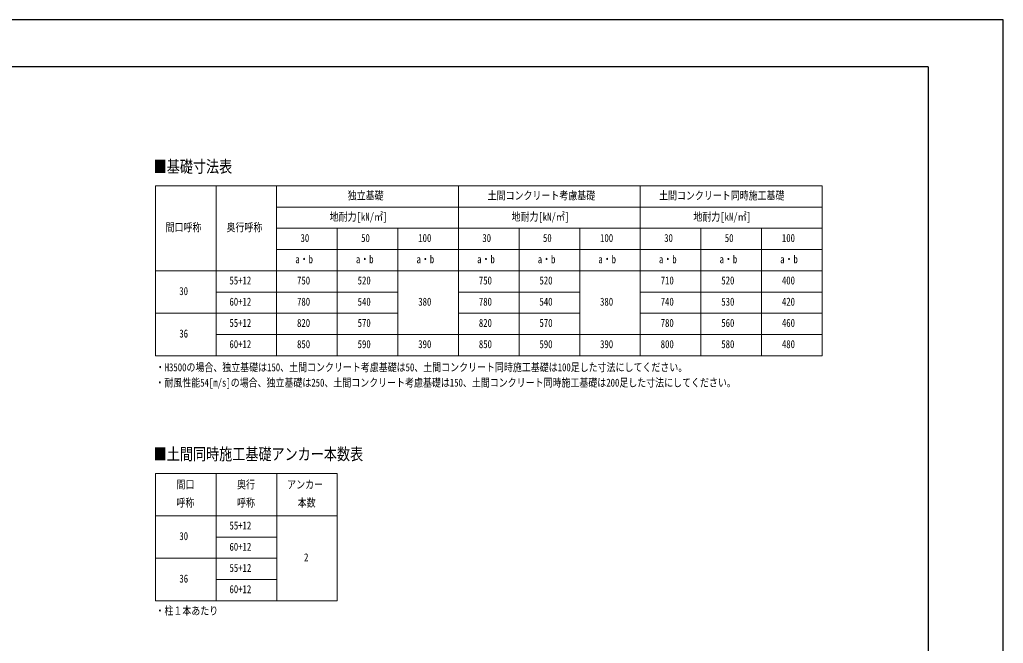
# Model space of a CAD drawing. Units: millimetres, scale not verified. Extents: x -16820 to 16820, y -11880 to 11880.
# Drawn here: x 591 to 16820, y 1598 to 11880 of the extents above; entities that cross this region are included whole.
import ezdxf
from ezdxf.enums import TextEntityAlignment as Align

# ---------------------------------------------------------------- set-up
doc = ezdxf.new("R2010")
doc.units = ezdxf.units.MM
doc.header["$LTSCALE"] = 50
doc.layers.add('0-1_TABLE1', color=7, linetype='Continuous', lineweight=18)
doc.layers.add('0-2_USER1', color=3, linetype='Continuous')
doc.layers.add('0-8_YKK_ZWAK', color=7, linetype='Continuous')
doc.styles.add('ＭＳ ゴシック', font='')
doc.styles.get('ＭＳ ゴシック').set_extended_font_data('MS Gothic')

msp = doc.modelspace()

# ---------------------------------------------------------------- linework, layer by layer
at = {"layer": '0-1_TABLE1'}
for p, q in [((2830.08, 9140), (13830.08, 9140)), ((2830.08, 9140), (2830.08, 6340)), ((3830.08, 9140), (3830.08, 6340)), ((7830.08, 9140), (7830.08, 6340)), ((10830.08, 9140), (10830.08, 6340)), ((4830.08, 8790), (13830.08, 8790)), ((4830.08, 8440), (13830.08, 8440)), ((5830.08, 8440), (5830.08, 6340)), ((6830.08, 8440), (6830.08, 6340)), ((8830.08, 8440), (8830.08, 6340)), ((9830.08, 8440), (9830.08, 6340)), ((11830.08, 8440), (11830.08, 6340)), ((12830.08, 8440), (12830.08, 6340)), ((4830.08, 8090), (13830.08, 8090)), ((3830.08, 7390), (6830.08, 7390)), ((7830.08, 7390), (9830.08, 7390)), ((10830.08, 7390), (13830.08, 7390)), ((2830.08, 7040), (6830.08, 7040)), ((7830.08, 7040), (9830.08, 7040)), ((10830.08, 7040), (13830.08, 7040)), ((3830.08, 6690), (13830.08, 6690)), ((2830.91, 4400), (5830.91, 4400)), ((2830.91, 4400), (2830.91, 2300)), ((3830.91, 4400), (3830.91, 2300)), ((4830.91, 4400), (4830.91, 2300)), ((5830.91, 4400), (5830.91, 2300)), ((2830.91, 3700), (5830.91, 3700)), ((3830.91, 3350), (4830.91, 3350)), ((2830.91, 3000), (4830.91, 3000)), ((3830.91, 2650), (4830.91, 2650))]:
    msp.add_line(p, q, dxfattribs=at)
for points in [[(4830.08, 9140), (4830.08, 7390), (4830.08, 6340)], [(13830.08, 9140), (13830.08, 8440), (13830.08, 6340)], [(2830.08, 7740), (3830.08, 7740), (4830.08, 7740), (13830.08, 7740)], [(2830.08, 6340), (3830.08, 6340), (13830.08, 6340)], [(2830.91, 2300), (3830.91, 2300), (4830.91, 2300), (5830.91, 2300)]]:
    msp.add_lwpolyline(points, dxfattribs=at)
at = {"layer": '0-8_YKK_ZWAK'}
for q in [(-15619.92, 11100), (15580.08, -10100)]:
    msp.add_line((15580.08, 11100), q, dxfattribs=at)
msp.add_lwpolyline([(-16820, -11880), (16820, -11880), (16820, 11880), (-16820, 11880)], close=True, dxfattribs=at)

# ---------------------------------------------------------------- texts
at = {"layer": '0-1_TABLE1', "style": 'ＭＳ ゴシック', "width": 0.8}
for s, p in [('独立基礎', (6003.68, 8875)), ('土間コンクリート考慮基礎', (8312.48, 8875)), ('土間コンクリート同時施工基礎', (11139.68, 8875)), ('地耐力[kN/㎡]', (5706.08, 8525)), ('地耐力[kN/㎡]', (8706.08, 8525)), ('地耐力[kN/㎡]', (11706.08, 8525)), ('間口呼称', (2998.88, 8350)), ('奥行呼称', (4003.68, 8350)), ('30', (5224.48, 8175)), ('50', (6224.48, 8175)), ('100', (7166.88, 8175)), ('30', (8224.48, 8175)), ('50', (9224.48, 8175)), ('100', (10166.88, 8175)), ('30', (11224.48, 8175)), ('50', (12224.48, 8175)), ('100', (13166.88, 8175)), ('a・b', (5138.08, 7825)), ('a・b', (6138.08, 7825)), ('a・b', (7138.08, 7825)), ('a・b', (8138.08, 7825)), ('a・b', (9138.08, 7825)), ('a・b', (10138.08, 7825)), ('a・b', (11138.08, 7825)), ('a・b', (12138.08, 7825)), ('a・b', (13138.08, 7825)), ('55+12', (4051.68, 7475)), ('750', (5166.88, 7475)), ('520', (6166.88, 7475)), ('750', (8166.88, 7475)), ('520', (9166.88, 7475)), ('710', (11166.88, 7475)), ('520', (12166.88, 7475)), ('400', (13166.88, 7475)), ('30', (3224.48, 7300)), ('60+12', (4051.68, 7125)), ('780', (5166.88, 7125)), ('540', (6166.88, 7125)), ('380', (7166.88, 7125)), ('780', (8166.88, 7125)), ('540', (9166.88, 7125)), ('380', (10166.88, 7125)), ('740', (11166.88, 7125)), ('530', (12166.88, 7125)), ('420', (13166.88, 7125)), ('55+12', (4051.68, 6775)), ('820', (5166.88, 6775)), ('570', (6166.88, 6775)), ('820', (8166.88, 6775)), ('570', (9166.88, 6775)), ('780', (11166.88, 6775)), ('560', (12166.88, 6775)), ('460', (13166.88, 6775)), ('36', (3224.48, 6600)), ('60+12', (4051.68, 6425)), ('850', (5166.88, 6425)), ('590', (6166.88, 6425)), ('390', (7166.88, 6425)), ('850', (8166.88, 6425)), ('590', (9166.88, 6425)), ('390', (10166.88, 6425)), ('800', (11166.88, 6425)), ('580', (12166.88, 6425)), ('480', (13166.88, 6425)), ('間口', (3177.31, 4110)), ('奥行', (4177.31, 4110)), ('アンカー', (5004.51, 4110)), ('呼称', (3177.31, 3810)), ('呼称', (4177.31, 3810)), ('本数', (5177.31, 3810)), ('55+12', (4052.51, 3435)), ('30', (3225.31, 3260)), ('60+12', (4052.51, 3085)), ('2', (5282.91, 2910)), ('55+12', (4052.51, 2735)), ('36', (3225.31, 2560)), ('60+12', (4052.51, 2385))]:
    msp.add_text(s, height=132, dxfattribs=at).set_placement(p, align=Align.BOTTOM_LEFT)
at = {"layer": '0-2_USER1', "style": 'ＭＳ ゴシック', "width": 0.8}
for s, height, p in [('■基礎寸法表', 197.9, (2801.28, 9300)), ('・H3500の場合、独立基礎は150、土間コンクリート考慮基礎は50、土間コンクリート同時施工基礎は100足した寸法にしてください。', 132, (2835.25, 6043.38)), ('・耐風性能54[m/s]の場合、独立基礎は250、土間コンクリート考慮基礎は150、土間コンクリート同時施工基礎は200足した寸法にしてください。', 132, (2830.08, 5790.06)), ('■土間同時施工基礎アンカー本数表', 197.9, (2802.11, 4560)), ('・柱１本あたり', 132, (2830.91, 2029.34))]:
    msp.add_text(s, height=height, dxfattribs=at).set_placement(p, align=Align.BOTTOM_LEFT)

doc.saveas('drawing.dxf')
